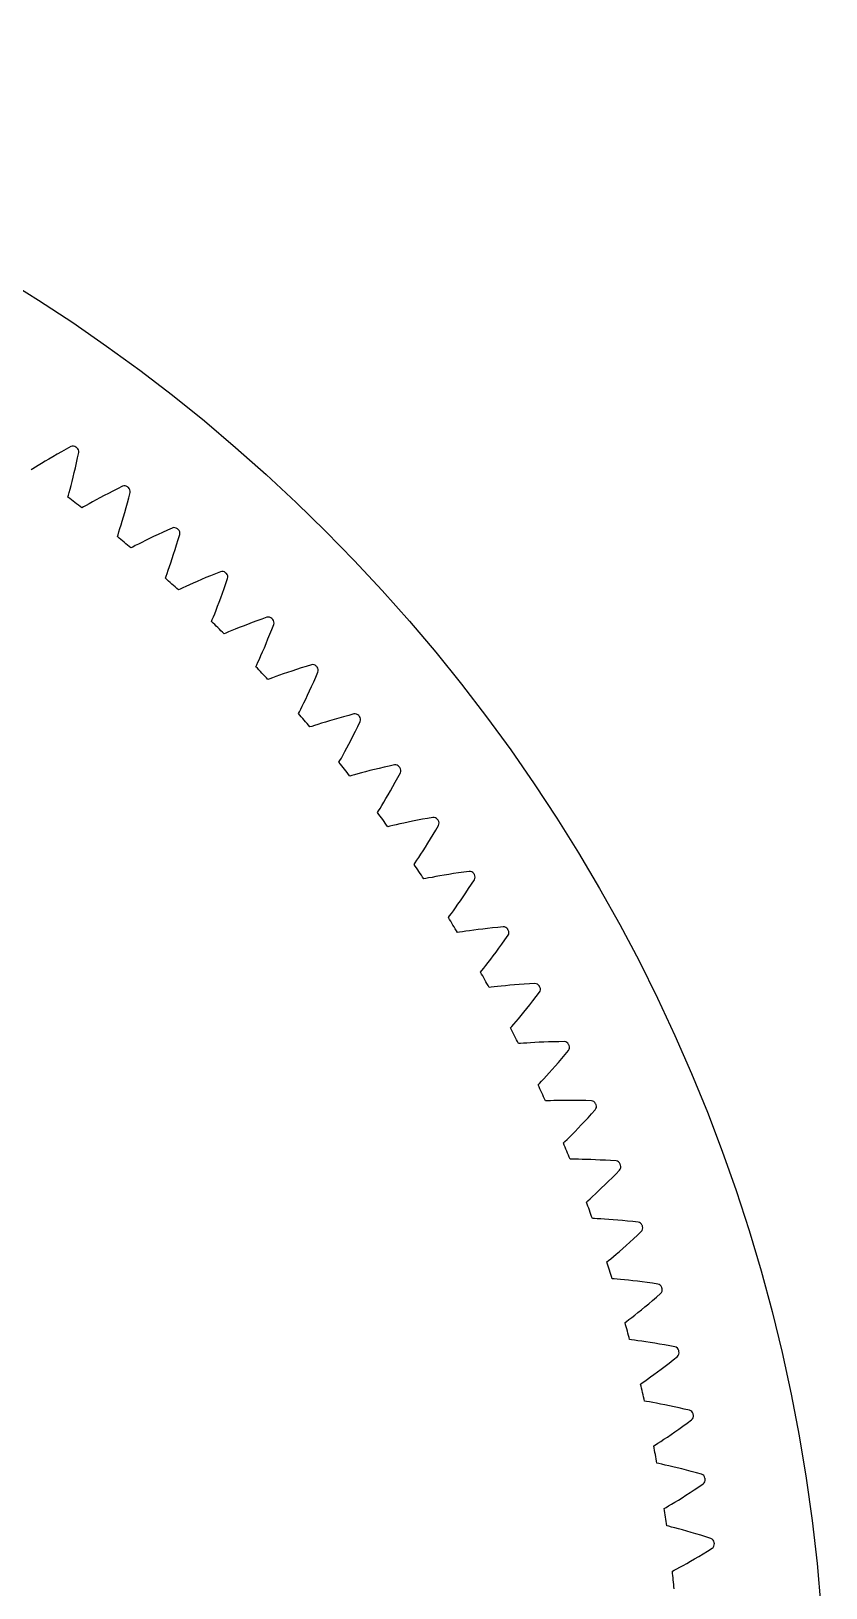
# Model space of a CAD drawing. Header units: millimetres. Extents: x -128 to 128, y -128 to 128.
# Drawn here: x 68.7 to 128.5, y 11.3 to 128.5 of the extents above; entities that cross this region are included whole.
import ezdxf

# ---------------------------------------------------------------- set-up
doc = ezdxf.new("R2010")
doc.units = ezdxf.units.MM

msp = doc.modelspace()

# ---------------------------------------------------------------- linework, layer by layer
at = {"layer": 'outer'}
msp.add_circle((0, 0), 128.494929, dxfattribs=at)
at = {"layer": 'output_ring'}
for p, q in [((69.751838, 96.114251), (69.485672, 95.953512)), ((70.036437, 96.283456), (69.751838, 96.114251)), ((70.337745, 96.45968), (70.036437, 96.283456)), ((70.654508, 96.641803), (70.337745, 96.45968)), ((70.985773, 96.828923), (70.654508, 96.641803)), ((71.330792, 97.020289), (70.985773, 96.828923)), ((71.688521, 97.215585), (71.330792, 97.020289)), ((72.114234, 95.991445), (72.19745, 96.377106)), ((72.19745, 96.377106), (72.280747, 96.77607)), ((68.832778, 95.548578), (68.705114, 95.46756)), ((69.020234, 95.666431), (68.832778, 95.548578)), ((69.240455, 95.803233), (69.020234, 95.666431)), ((69.485672, 95.953512), (69.240455, 95.803233)), ((71.787648, 94.603392), (71.867157, 94.924803)), ((71.867157, 94.924803), (71.948542, 95.26424)), ((71.948542, 95.26424), (72.031098, 95.620179)), ((72.031098, 95.620179), (72.114234, 95.991445)), ((71.512461, 93.559873), (71.57096, 93.773431)), ((71.57096, 93.773431), (71.638102, 94.023839)), ((71.638102, 94.023839), (71.710904, 94.302075)), ((71.710904, 94.302075), (71.787648, 94.603392)), ((74.851506, 93.872639), (74.51293, 93.699098)), ((75.203997, 94.049865), (74.851506, 93.872639)), ((75.569346, 94.230504), (75.203997, 94.049865)), ((76.043878, 93.372089), (76.143274, 93.767349)), ((71.471898, 93.414214), (71.512461, 93.559873)), ((72.648393, 92.680596), (72.517551, 92.604819)), ((72.840471, 92.790756), (72.648393, 92.680596)), ((73.066056, 92.918521), (72.840471, 92.790756)), ((73.317161, 93.05874), (73.066056, 92.918521)), ((73.589623, 93.20856), (73.317161, 93.05874)), ((73.880845, 93.366092), (73.589623, 93.20856)), ((74.189047, 93.529961), (73.880845, 93.366092)), ((74.51293, 93.699098), (74.189047, 93.529961)), ((75.750075, 92.270225), (75.846987, 92.622525)), ((75.846987, 92.622525), (75.945102, 92.990117)), ((75.945102, 92.990117), (76.043878, 93.372089)), ((75.47364, 91.31848), (75.562532, 91.616439)), ((75.562532, 91.616439), (75.655001, 91.934364)), ((75.655001, 91.934364), (75.750075, 92.270225)), ((75.198849, 90.441034), (75.245282, 90.58493)), ((75.245282, 90.58493), (75.312387, 90.795942)), ((75.312387, 90.795942), (75.389622, 91.043423)), ((75.389622, 91.043423), (75.47364, 91.31848)), ((77.603867, 90.295328), (77.3065, 90.149727)), ((77.918457, 90.446572), (77.603867, 90.295328)), ((78.248928, 90.602444), (77.918457, 90.446572)), ((78.594259, 90.762122), (78.248928, 90.602444)), ((78.953643, 90.924918), (78.594259, 90.762122)), ((79.326012, 91.090602), (78.953643, 90.924918)), ((79.765366, 90.213662), (79.880699, 90.604569)), ((76.344647, 89.660341), (76.210842, 89.589928)), ((76.541032, 89.762627), (76.344647, 89.660341)), ((76.771609, 89.881144), (76.541032, 89.762627)), ((77.028191, 90.011072), (76.771609, 89.881144)), ((77.3065, 90.149727), (77.028191, 90.011072)), ((79.318543, 88.792878), (79.427151, 89.124609)), ((79.427151, 89.124609), (79.538261, 89.472693)), ((79.538261, 89.472693), (79.651191, 89.836007)), ((79.651191, 89.836007), (79.765366, 90.213662)), ((78.930076, 87.669275), (79.017277, 87.913423)), ((79.017277, 87.913423), (79.112373, 88.184849)), ((79.112373, 88.184849), (79.213267, 88.478961)), ((79.213267, 88.478961), (79.318543, 88.792878)), ((78.802249, 87.31926), (78.854474, 87.461156)), ((78.854474, 87.461156), (78.930076, 87.669275)), ((80.612663, 86.815516), (80.351026, 86.696093)), ((80.896363, 86.942778), (80.612663, 86.815516)), ((81.199386, 87.076209), (80.896363, 86.942778)), ((81.519846, 87.21458), (81.199386, 87.076209)), ((81.856363, 87.356931), (81.519846, 87.21458)), ((82.207881, 87.502483), (81.856363, 87.356931)), ((82.573567, 87.650581), (82.207881, 87.502483)), ((82.952345, 87.801039), (82.573567, 87.650581)), ((83.226414, 86.534296), (83.355799, 86.907014)), ((83.355799, 86.907014), (83.486879, 87.292926)), ((79.915468, 86.492774), (79.778918, 86.427842)), ((80.115836, 86.587017), (79.915468, 86.492774)), ((80.351026, 86.696093), (80.115836, 86.587017)), ((82.851766, 85.505505), (82.973728, 85.832562)), ((82.973728, 85.832562), (83.098853, 86.175857)), ((83.098853, 86.175857), (83.226414, 86.534296)), ((82.33411, 84.193684), (82.418083, 84.398568)), ((82.418083, 84.398568), (82.515107, 84.638982)), ((82.515107, 84.638982), (82.621124, 84.906331)), ((82.621124, 84.906331), (82.733854, 85.196112)), ((82.733854, 85.196112), (82.851766, 85.505505)), ((82.276176, 84.054021), (82.33411, 84.193684)), ((83.55901, 83.269145), (83.354987, 83.1831)), ((83.798428, 83.368601), (83.55901, 83.269145)), ((84.064689, 83.477322), (83.798428, 83.368601)), ((84.353313, 83.592983), (84.064689, 83.477322)), ((84.661494, 83.714024), (84.353313, 83.592983)), ((84.987299, 83.839294), (84.661494, 83.714024)), ((85.329309, 83.967891), (84.987299, 83.839294)), ((85.686437, 84.099078), (85.329309, 83.967891)), ((86.057824, 84.232234), (85.686437, 84.099078)), ((86.442388, 84.367219), (86.057824, 84.232234)), ((86.664896, 83.09041), (86.80928, 83.457578)), ((86.80928, 83.457578), (86.955891, 83.837861)), ((83.354987, 83.1831), (83.215918, 83.123755)), ((86.11851, 81.773286), (86.248863, 82.077646)), ((86.248863, 82.077646), (86.383979, 82.399493)), ((86.383979, 82.399493), (86.522913, 82.737435)), ((86.522913, 82.737435), (86.664896, 83.09041)), ((85.67847, 80.787881), (85.770677, 80.989194)), ((85.770677, 80.989194), (85.877364, 81.225478)), ((85.877364, 81.225478), (85.994129, 81.488312)), ((85.994129, 81.488312), (86.11851, 81.773286)), ((85.614924, 80.650681), (85.67847, 80.787881)), ((86.657554, 79.736756), (86.516195, 79.683095)), ((86.864896, 79.814463), (86.657554, 79.736756)), ((87.108148, 79.904134), (86.864896, 79.814463)), ((87.378596, 80.001975), (87.108148, 79.904134)), ((87.671671, 80.105845), (87.378596, 80.001975)), ((87.984504, 80.214297), (87.671671, 80.105845)), ((88.315118, 80.326261), (87.984504, 80.214297)), ((88.662058, 80.440892), (88.315118, 80.326261)), ((89.024209, 80.557499), (88.662058, 80.440892)), ((89.400687, 80.675495), (89.024209, 80.557499)), ((89.790406, 80.794783), (89.400687, 80.675495)), ((89.960988, 79.510006), (90.120133, 79.871021)), ((90.120133, 79.871021), (90.282035, 80.24505)), ((89.504254, 78.514934), (89.652302, 78.831041)), ((89.652302, 78.831041), (89.804817, 79.163075)), ((89.804817, 79.163075), (89.960988, 79.510006)), ((88.882061, 77.249345), (88.982351, 77.446755)), ((88.982351, 77.446755), (89.098526, 77.678522)), ((89.098526, 77.678522), (89.225846, 77.936407)), ((89.225846, 77.936407), (89.361674, 78.216107)), ((89.361674, 78.216107), (89.504254, 78.514934)), ((88.813007, 77.114832), (88.882061, 77.249345)), ((90.028064, 76.228645), (89.817743, 76.159405)), ((90.27475, 76.308385), (90.028064, 76.228645)), ((90.548941, 76.395186), (90.27475, 76.308385)), ((90.845984, 76.487093), (90.548941, 76.395186)), ((91.162956, 76.582778), (90.845984, 76.487093)), ((91.497836, 76.681252), (91.162956, 76.582778)), ((91.849136, 76.781729), (91.497836, 76.681252)), ((92.215715, 76.883563), (91.849136, 76.781729)), ((92.596666, 76.986205), (92.215715, 76.883563)), ((92.990898, 77.089602), (92.596666, 76.986205)), ((93.282918, 76.153237), (93.459846, 76.520398)), ((89.817743, 76.159405), (89.674325, 76.111517)), ((92.61259, 74.823223), (92.773326, 75.13307)), ((92.773326, 75.13307), (92.939172, 75.458651)), ((92.939172, 75.458651), (93.109274, 75.798968)), ((93.109274, 75.798968), (93.282918, 76.153237)), ((92.047826, 73.777072), (92.173298, 74.00394)), ((92.173298, 74.00394), (92.310965, 74.256454)), ((92.310965, 74.256454), (92.458016, 74.530419)), ((92.458016, 74.530419), (92.61259, 74.823223)), ((91.865171, 73.452284), (91.939619, 73.583887)), ((91.939619, 73.583887), (92.047826, 73.777072)), ((93.570515, 72.662879), (93.293031, 72.587261)), ((93.871038, 72.742673), (93.570515, 72.662879)), ((94.191627, 72.825434), (93.871038, 72.742673)), ((94.530222, 72.910255), (94.191627, 72.825434)), ((94.885306, 72.996413), (94.530222, 72.910255)), ((95.255711, 73.083308), (94.885306, 72.996413)), ((95.640508, 73.170428), (95.255711, 73.083308)), ((96.038607, 73.257763), (95.640508, 73.170428)), ((96.292441, 72.310333), (96.484102, 72.670022)), ((92.830362, 72.456924), (92.685121, 72.414888)), ((93.043316, 72.517584), (92.830362, 72.456924)), ((93.293031, 72.587261), (93.043316, 72.517584)), ((95.741924, 71.311655), (95.920828, 71.630248)), ((95.920828, 71.630248), (96.104582, 71.963392)), ((96.104582, 71.963392), (96.292441, 72.310333)), ((95.096631, 70.207769), (95.244418, 70.454497)), ((95.244418, 70.454497), (95.402451, 70.722278)), ((95.402451, 70.722278), (95.568763, 71.008577)), ((95.568763, 71.008577), (95.741924, 71.311655)), ((94.7664, 69.669054), (94.84612, 69.797532)), ((94.84612, 69.797532), (94.962068, 69.986173)), ((94.962068, 69.986173), (95.096631, 70.207769)), ((98.139202, 69.162978), (97.76558, 69.091165)), ((98.527214, 69.234431), (98.139202, 69.162978)), ((98.928525, 69.305562), (98.527214, 69.234431)), ((95.690461, 68.635397), (95.543636, 68.599281)), ((95.905698, 68.687377), (95.690461, 68.635397)), ((96.158031, 68.746876), (95.905698, 68.687377)), ((96.438352, 68.811187), (96.158031, 68.746876)), ((96.741862, 68.878736), (96.438352, 68.811187)), ((97.065542, 68.948438), (96.741862, 68.878736)), ((97.407296, 69.019468), (97.065542, 68.948438)), ((97.76558, 69.091165), (97.407296, 69.019468)), ((98.744887, 67.684156), (98.94199, 68.00958)), ((98.94199, 68.00958), (99.143755, 68.348623)), ((99.143755, 68.348623), (99.349835, 68.700249)), ((98.021384, 66.536783), (98.190139, 66.79794)), ((98.190139, 66.79794), (98.367917, 67.077264)), ((98.367917, 67.077264), (98.553219, 67.373076)), ((98.553219, 67.373076), (98.744887, 67.684156)), ((97.511928, 65.771358), (97.596789, 65.8965)), ((97.596789, 65.8965), (97.720287, 66.080286)), ((97.720287, 66.080286), (97.863719, 66.296248)), ((97.863719, 66.296248), (98.021384, 66.536783)), ((98.39334, 64.701102), (98.245172, 64.670965)), ((98.610508, 64.744316), (98.39334, 64.701102)), ((98.865045, 64.793541), (98.610508, 64.744316)), ((99.147741, 64.846439), (98.865045, 64.793541)), ((99.453739, 64.901633), (99.147741, 64.846439)), ((99.779978, 64.95816), (99.453739, 64.901633)), ((100.12433, 65.015281), (99.779978, 64.95816)), ((100.485225, 65.0724), (100.12433, 65.015281)), ((100.86145, 65.129012), (100.485225, 65.0724)), ((101.252039, 65.184683), (100.86145, 65.129012)), ((101.655903, 65.239492), (101.252039, 65.184683)), ((101.832176, 64.274617), (102.052336, 64.617603)), ((101.005453, 63.035743), (101.20259, 63.323803)), ((101.20259, 63.323803), (101.406708, 63.62686)), ((101.406708, 63.62686), (101.616837, 63.944029)), ((101.616837, 63.944029), (101.832176, 64.274617)), ((100.317952, 62.06583), (100.470018, 62.275802)), ((100.470018, 62.275802), (100.637301, 62.50975)), ((100.637301, 62.50975), (100.816501, 62.763854)), ((100.816501, 62.763854), (101.005453, 63.035743)), ((100.097245, 61.765599), (100.187108, 61.887199)), ((100.187108, 61.887199), (100.317952, 62.06583)), ((103.039773, 60.946721), (102.67686, 60.904275)), ((103.417983, 60.98804), (103.039773, 60.946721)), ((103.810508, 61.027837), (103.417983, 60.98804)), ((104.216261, 61.066233), (103.810508, 61.027837)), ((100.93456, 60.660503), (100.785292, 60.636396)), ((101.1533, 60.694881), (100.93456, 60.660503)), ((101.409623, 60.73375), (101.1533, 60.694881)), ((101.694231, 60.775148), (101.409623, 60.73375)), ((102.002214, 60.817896), (101.694231, 60.775148)), ((102.330476, 60.861155), (102.002214, 60.817896)), ((102.67686, 60.904275), (102.330476, 60.861155)), ((103.901917, 59.465025), (104.124728, 59.773418)), ((104.124728, 59.773418), (104.353287, 60.095007)), ((104.353287, 60.095007), (104.587166, 60.428789)), ((103.087871, 58.380014), (103.277222, 58.626646)), ((103.277222, 58.626646), (103.477037, 58.890655)), ((103.477037, 58.890655), (103.685686, 59.170489)), ((103.685686, 59.170489), (103.901917, 59.465025)), ((102.518101, 57.65836), (102.612819, 57.776219)), ((102.612819, 57.776219), (102.750794, 57.9494)), ((102.750794, 57.9494), (102.911245, 58.153037)), ((102.911245, 58.153037), (103.087871, 58.380014)), ((103.309944, 56.520239), (103.159822, 56.502201)), ((103.529898, 56.545724), (103.309944, 56.520239)), ((103.787585, 56.574174), (103.529898, 56.545724)), ((104.073637, 56.604004), (103.787585, 56.574174)), ((104.3831, 56.634235), (104.073637, 56.604004)), ((104.712845, 56.664156), (104.3831, 56.634235)), ((105.060692, 56.693203), (104.712845, 56.664156)), ((105.425027, 56.720907), (105.060692, 56.693203)), ((105.804601, 56.746865), (105.425027, 56.720907)), ((106.198416, 56.770721), (105.804601, 56.746865)), ((106.605392, 56.792643), (106.198416, 56.770721)), ((105.998427, 54.919958), (106.226417, 55.20549)), ((106.226417, 55.20549), (106.461542, 55.504599)), ((106.461542, 55.504599), (106.702945, 55.816662)), ((106.702945, 55.816662), (106.95016, 56.140692)), ((105.014817, 53.73776), (105.183389, 53.934726)), ((105.183389, 53.934726), (105.369068, 54.154359)), ((105.369068, 54.154359), (105.568258, 54.393115)), ((105.568258, 54.393115), (105.778609, 54.64881)), ((105.778609, 54.64881), (105.998427, 54.919958)), ((104.770521, 53.456388), (104.869937, 53.570312)), ((104.869937, 53.570312), (105.014817, 53.73776)), ((105.515591, 52.287112), (105.364861, 52.275173)), ((105.736396, 52.303663), (105.515591, 52.287112)), ((105.995025, 52.321646), (105.736396, 52.303663)), ((106.282051, 52.339859), (105.995025, 52.321646)), ((106.592485, 52.357525), (106.282051, 52.339859)), ((106.923171, 52.374058), (106.592485, 52.357525)), ((107.27191, 52.388984), (106.923171, 52.374058)), ((107.637068, 52.401901), (107.27191, 52.388984)), ((108.017383, 52.412455), (107.637068, 52.401901)), ((108.41184, 52.420332), (108.017383, 52.412455)), ((108.819371, 52.425743), (108.41184, 52.420332)), ((108.877292, 51.44661), (109.137434, 51.760355)), ((107.906386, 50.317177), (108.137012, 50.579194)), ((108.137012, 50.579194), (108.376386, 50.855251)), ((108.376386, 50.855251), (108.62344, 51.144587)), ((108.62344, 51.144587), (108.877292, 51.44661)), ((106.850804, 49.166588), (106.954754, 49.276389)), ((106.954754, 49.276389), (107.106302, 49.437828)), ((107.106302, 49.437828), (107.282717, 49.627801)), ((107.282717, 49.627801), (107.477145, 49.839729)), ((107.477145, 49.839729), (107.685847, 50.070217)), ((107.685847, 50.070217), (107.906386, 50.317177)), ((107.547875, 47.968078), (107.396785, 47.962257)), ((107.76917, 47.975667), (107.547875, 47.968078)), ((108.028315, 47.983154), (107.76917, 47.975667)), ((108.315843, 47.989721), (108.028315, 47.983154)), ((108.626738, 47.994791), (108.315843, 47.989721)), ((108.957823, 47.997909), (108.626738, 47.994791)), ((109.30688, 47.998691), (108.957823, 47.997909)), ((109.672262, 47.996798), (109.30688, 47.998691)), ((110.052692, 47.991931), (109.672262, 47.996798)), ((110.447144, 47.983816), (110.052692, 47.991931)), ((110.854559, 47.972707), (110.447144, 47.983816)), ((110.60687, 46.700544), (110.872753, 46.992031)), ((110.872753, 46.992031), (111.145396, 47.294977)), ((109.626507, 45.665053), (109.856874, 45.902872)), ((109.856874, 45.902872), (110.097929, 46.155328)), ((110.097929, 46.155328), (110.348294, 46.421458)), ((110.348294, 46.421458), (110.60687, 46.700544)), ((108.75553, 44.796007), (108.863845, 44.901505)), ((108.863845, 44.901505), (109.021811, 45.05667)), ((109.021811, 45.05667), (109.20578, 45.239338)), ((109.20578, 45.239338), (109.408636, 45.443212)), ((109.408636, 45.443212), (109.626507, 45.665053)), ((109.403459, 43.570233), (109.252257, 43.570539)), ((109.62488, 43.568847), (109.403459, 43.570233)), ((109.884115, 43.565826), (109.62488, 43.568847)), ((110.171673, 43.560735), (109.884115, 43.565826)), ((110.482518, 43.553202), (110.171673, 43.560735)), ((110.813457, 43.5429), (110.482518, 43.553202)), ((111.162259, 43.529535), (110.813457, 43.5429)), ((111.527264, 43.512837), (111.162259, 43.529535)), ((111.907184, 43.492557), (111.527264, 43.512837)), ((112.300984, 43.468463), (111.907184, 43.492557)), ((112.707614, 43.440853), (112.300984, 43.468463)), ((112.408573, 42.179772), (112.68605, 42.460245)), ((112.68605, 42.460245), (112.970747, 42.751892)), ((111.16037, 40.972032), (111.387052, 41.184862)), ((111.387052, 41.184862), (111.626867, 41.41315)), ((111.626867, 41.41315), (111.877955, 41.655629)), ((111.877955, 41.655629), (112.138899, 41.911395)), ((112.138899, 41.911395), (112.408573, 42.179772)), ((110.481572, 40.351826), (110.594073, 40.452848)), ((110.594073, 40.452848), (110.758197, 40.601484)), ((110.758197, 40.601484), (110.949418, 40.776546)), ((110.949418, 40.776546), (111.16037, 40.972032)), ((111.079293, 39.100801), (110.928228, 39.107235)), ((111.300476, 39.090444), (111.079293, 39.100801)), ((111.559376, 39.07692), (111.300476, 39.090444)), ((111.846491, 39.060179), (111.559376, 39.07692)), ((112.156776, 39.040055), (111.846491, 39.060179)), ((112.487025, 39.01635), (112.156776, 39.040055)), ((112.834999, 38.988861), (112.487025, 39.01635)), ((113.199028, 38.957384), (112.834999, 38.988861)), ((113.577814, 38.921725), (113.199028, 38.957384)), ((113.970314, 38.881692), (113.577814, 38.921725)), ((114.375491, 38.837625), (113.970314, 38.881692)), ((113.745261, 37.332471), (114.025589, 37.589699)), ((114.025589, 37.589699), (114.314205, 37.858697)), ((114.314205, 37.858697), (114.610487, 38.138567)), ((112.510766, 36.246759), (112.729467, 36.433535)), ((112.729467, 36.433535), (112.964588, 36.637004)), ((112.964588, 36.637004), (113.213458, 36.855386)), ((113.213458, 36.855386), (113.474166, 37.08749)), ((113.474166, 37.08749), (113.745261, 37.332471)), ((112.026092, 35.841348), (112.142595, 35.937728)), ((112.142595, 35.937728), (112.312608, 36.07959)), ((112.312608, 36.07959), (112.510766, 36.246759)), ((112.572624, 34.567127), (112.421944, 34.579678)), ((112.793205, 34.547815), (112.572624, 34.567127)), ((113.051345, 34.52381), (112.793205, 34.547815)), ((113.337546, 34.495447), (113.051345, 34.52381)), ((113.64676, 34.462765), (113.337546, 34.495447)), ((113.975777, 34.425697), (113.64676, 34.462765)), ((114.322351, 34.384128), (113.975777, 34.425697)), ((114.684805, 34.337925), (114.322351, 34.384128)), ((115.061835, 34.286944), (114.684805, 34.337925)), ((115.45239, 34.231037), (115.061835, 34.286944)), ((115.855449, 34.170587), (115.45239, 34.231037)), ((115.164739, 32.69221), (115.455261, 32.937866)), ((115.455261, 32.937866), (115.754541, 33.194947)), ((115.754541, 33.194947), (116.061922, 33.46258)), ((113.682489, 31.498417), (113.88726, 31.657419)), ((113.88726, 31.657419), (114.11335, 31.835178)), ((114.11335, 31.835178), (114.356524, 32.028951)), ((114.356524, 32.028951), (114.614039, 32.237068)), ((114.614039, 32.237068), (114.883939, 32.458417)), ((114.883939, 32.458417), (115.164739, 32.69221)), ((113.386555, 31.271982), (113.506868, 31.363561)), ((113.506868, 31.363561), (113.682489, 31.498417)), ((113.880999, 29.97666), (113.730951, 29.995306)), ((114.100616, 29.948424), (113.880999, 29.97666)), ((114.357571, 29.913977), (114.100616, 29.948424)), ((114.642387, 29.87404), (114.357571, 29.913977)), ((114.950023, 29.828854), (114.642387, 29.87404)), ((115.277268, 29.778482), (114.950023, 29.828854)), ((115.621872, 29.722902), (115.277268, 29.778482)), ((115.982156, 29.662048), (115.621872, 29.722902)), ((116.35681, 29.59583), (115.982156, 29.662048)), ((116.744779, 29.524142), (116.35681, 29.59583)), ((117.145056, 29.447407), (116.744779, 29.524142)), ((116.395002, 27.998235), (116.695241, 28.231917)), ((116.695241, 28.231917), (117.004693, 28.476657)), ((117.004693, 28.476657), (117.322668, 28.731614)), ((114.865591, 26.865493), (115.076637, 27.016065)), ((115.076637, 27.016065), (115.309745, 27.184516)), ((115.309745, 27.184516), (115.560572, 27.368275)), ((115.560572, 27.368275), (115.826309, 27.565785)), ((115.826309, 27.565785), (116.104958, 27.776014)), ((116.104958, 27.776014), (116.395002, 27.998235)), ((114.560723, 26.651236), (114.684648, 26.737865)), ((114.684648, 26.737865), (114.865591, 26.865493)), ((115.002267, 25.336941), (114.853098, 25.361653)), ((115.22056, 25.299828), (115.002267, 25.336941)), ((115.475907, 25.254996), (115.22056, 25.299828)), ((115.758871, 25.203549), (115.475907, 25.254996)), ((116.064423, 25.145933), (115.758871, 25.203549)), ((116.389358, 25.082341), (116.064423, 25.145933)), ((116.731427, 25.012841), (116.389358, 25.082341)), ((117.088949, 24.937437), (116.731427, 25.012841)), ((117.460611, 24.85609), (117.088949, 24.937437)), ((117.845356, 24.768738), (117.460611, 24.85609)), ((118.242195, 24.675845), (117.845356, 24.768738)), ((117.434028, 23.25826), (117.743491, 23.479582)), ((117.743491, 23.479582), (118.062607, 23.711581)), ((118.062607, 23.711581), (118.390652, 23.953442)), ((115.859969, 22.188428), (116.076943, 22.330324)), ((116.076943, 22.330324), (116.316686, 22.48919)), ((116.316686, 22.48919), (116.574754, 22.662633)), ((116.574754, 22.662633), (116.848278, 22.849212)), ((116.848278, 22.849212), (117.135217, 23.047976)), ((117.135217, 23.047976), (117.434028, 23.25826)), ((115.546668, 21.986703), (115.674003, 22.068238)), ((115.674003, 22.068238), (115.859969, 22.188428)), ((115.934587, 20.655593), (115.786542, 20.68633)), ((116.151196, 20.609664), (115.934587, 20.655593)), ((116.404517, 20.554521), (116.151196, 20.609664)), ((116.685164, 20.491649), (116.404517, 20.554521)), ((116.988129, 20.421698), (116.685164, 20.491649)), ((117.310221, 20.34499), (116.988129, 20.421698)), ((117.649192, 20.261685), (117.310221, 20.34499)), ((118.003364, 20.171854), (117.649192, 20.261685)), ((118.371425, 20.075511), (118.003364, 20.171854)), ((118.752314, 19.972639), (118.371425, 20.075511)), ((119.145062, 19.86374), (118.752314, 19.972639)), ((118.598288, 18.68867), (118.926545, 18.907546)), ((118.926545, 18.907546), (119.264122, 19.135914)), ((116.663989, 17.474908), (116.886535, 17.607894)), ((116.886535, 17.607894), (117.13252, 17.756914)), ((117.13252, 17.756914), (117.397404, 17.919756)), ((117.397404, 17.919756), (117.678264, 18.095097)), ((117.678264, 18.095097), (117.973023, 18.282069)), ((117.973023, 18.282069), (118.280111, 18.480071)), ((118.280111, 18.480071), (118.598288, 18.68867)), ((116.342771, 17.286045), (116.473305, 17.362353)), ((116.473305, 17.362353), (116.663989, 17.474908)), ((116.676427, 15.940308), (116.529749, 15.977019)), ((116.890997, 15.885639), (116.676427, 15.940308)), ((117.141875, 15.820276), (116.890997, 15.885639)), ((117.419743, 15.746082), (117.141875, 15.820276)), ((117.719625, 15.66391), (117.419743, 15.746082)), ((118.038343, 15.574212), (117.719625, 15.66391)), ((118.37366, 15.477238), (118.038343, 15.574212)), ((118.723901, 15.373128), (118.37366, 15.477238)), ((119.087755, 15.261949), (118.723901, 15.373128)), ((119.464161, 15.143726), (119.087755, 15.261949)), ((119.258229, 13.867053), (119.595086, 14.072447)), ((119.852174, 15.018999), (119.464161, 15.143726)), ((119.595086, 14.072447), (119.94164, 14.286947)), ((117.504083, 12.856535), (117.755905, 12.995464)), ((117.755905, 12.995464), (118.027171, 13.147438)), ((118.027171, 13.147438), (118.314906, 13.311252)), ((118.314906, 13.311252), (118.617, 13.486126)), ((118.617, 13.486126), (118.93186, 13.67152)), ((118.93186, 13.67152), (119.258229, 13.867053)), ((116.947722, 12.556987), (117.081241, 12.627942)), ((117.081241, 12.627942), (117.27633, 12.732677)), ((117.27633, 12.732677), (117.504083, 12.856535))]:
    msp.add_line(p, q, dxfattribs=at)
for centre, radius, start, end in [((71.857986, 96.897966), 0.36, 53.439958, 118.082102), ((0, 0), 120.994929, 53.398751, 53.439958), ((71.927656, 96.846261), 0.36, 348.756608, 53.398751), ((75.725801, 93.906278), 0.36, 51.117378, 115.759522), ((0, 0), 120.994929, 51.076171, 51.117378), ((75.793318, 93.851792), 0.36, 346.434027, 51.076171), ((0, 0), 117.619929, 51.935996, 52.580133), ((0, 0), 117.619929, 49.613416, 50.257552), ((79.469198, 90.760303), 0.36, 48.794797, 113.436941), ((0, 0), 120.994929, 48.75359, 48.794797), ((79.534452, 90.703125), 0.36, 344.111446, 48.75359), ((0, 0), 117.619929, 47.290835, 47.934972), ((83.082028, 87.465208), 0.36, 46.472216, 111.11436), ((0, 0), 120.994929, 46.431009, 46.472216), ((83.144911, 87.405433), 0.36, 341.788866, 46.431009), ((86.558355, 84.026408), 0.36, 44.149636, 108.79178), ((0, 0), 117.619929, 44.968254, 45.612391), ((0, 0), 120.994929, 44.108429, 44.149636), ((86.618764, 83.964134), 0.36, 339.466285, 44.108429), ((0, 0), 117.619929, 42.645674, 43.28981), ((89.892466, 80.449553), 0.36, 41.827055, 106.469199), ((0, 0), 120.994929, 41.785848, 41.827055), ((89.950302, 80.384882), 0.36, 337.143704, 41.785848), ((0, 0), 117.619929, 40.323093, 40.96723), ((93.078884, 76.74052), 0.36, 39.504474, 104.146618), ((0, 0), 120.994929, 39.463268, 39.504474), ((93.134051, 76.673558), 0.36, 334.821124, 39.463268), ((0, 0), 117.619929, 38.000512, 38.644649), ((96.112374, 72.905402), 0.36, 37.181894, 101.824038), ((0, 0), 120.994929, 37.140687, 37.181894), ((96.164782, 72.836259), 0.36, 332.498543, 37.140687), ((0, 0), 117.619929, 35.677932, 36.322068), ((98.987951, 68.950501), 0.36, 34.859313, 99.501457), ((0, 0), 120.994929, 34.818106, 34.859313), ((99.037514, 68.879291), 0.36, 330.175962, 34.818106), ((0, 0), 117.619929, 33.355351, 33.999488), ((101.700892, 64.882314), 0.36, 32.536732, 97.178876), ((0, 0), 120.994929, 32.495526, 32.536732), ((101.747528, 64.809154), 0.36, 327.853382, 32.495526), ((0, 0), 117.619929, 31.03277, 31.676907), ((104.246738, 60.707526), 0.36, 30.214152, 94.856296), ((0, 0), 120.994929, 30.172945, 30.214152), ((104.290371, 60.632536), 0.36, 325.530801, 30.172945), ((0, 0), 117.619929, 28.71019, 29.354326), ((106.621307, 56.432995), 0.36, 27.891571, 92.533715), ((0, 0), 120.994929, 27.850364, 27.891571), ((106.661866, 56.356299), 0.36, 323.20822, 27.850364), ((0, 0), 117.619929, 26.387609, 27.031746), ((108.820697, 52.065745), 0.36, 25.568991, 90.211134), ((108.858115, 51.987469), 0.36, 320.88564, 25.527784), ((0, 0), 120.994929, 25.527784, 25.568991), ((0, 0), 117.619929, 24.065028, 24.709165), ((110.841296, 47.612952), 0.36, 23.24641, 87.888554), ((110.87551, 47.533223), 0.36, 318.563059, 23.205203), ((0, 0), 120.994929, 23.205203, 23.24641), ((0, 0), 117.619929, 21.742448, 22.386584), ((112.679782, 43.08193), 0.36, 20.923829, 85.565973), ((112.710737, 43.00088), 0.36, 316.240478, 20.882622), ((0, 0), 120.994929, 20.882622, 20.923829), ((0, 0), 117.619929, 19.419867, 20.064004), ((114.333136, 38.480125), 0.36, 18.601249, 83.243392), ((114.360781, 38.397887), 0.36, 313.917898, 18.560042), ((0, 0), 120.994929, 18.560042, 18.601249), ((0, 0), 117.619929, 17.097286, 17.741423), ((115.798641, 33.815097), 0.36, 16.278668, 80.920812), ((115.822931, 33.731807), 0.36, 311.595317, 16.237461), ((0, 0), 120.994929, 16.237461, 16.278668), ((0, 0), 117.619929, 14.774706, 15.418843), ((117.073889, 29.094511), 0.36, 13.956087, 78.598231), ((117.094783, 29.010305), 0.36, 309.272737, 13.91488), ((0, 0), 120.994929, 13.91488, 13.956087), ((0, 0), 117.619929, 12.452125, 13.096262), ((118.156785, 24.326123), 0.36, 11.633507, 76.275651), ((118.174249, 24.241139), 0.36, 306.950156, 11.5923), ((0, 0), 120.994929, 11.5923, 11.633507), ((0, 0), 117.619929, 10.129545, 10.773681), ((119.045549, 19.517767), 0.36, 9.310926, 73.95307), ((119.059555, 19.432145), 0.36, 304.627575, 9.269719), ((0, 0), 120.994929, 9.269719, 9.310926), ((0, 0), 117.619929, 7.806964, 8.451101), ((119.738722, 14.677344), 0.36, 6.988345, 71.630489), ((119.749247, 14.591224), 0.36, 302.304995, 6.947138), ((0, 0), 120.994929, 6.947138, 6.988345), ((0, 0), 117.619929, 5.484383, 6.12852)]:
    msp.add_arc(centre, radius, start, end, dxfattribs=at)

doc.saveas('drawing.dxf')
